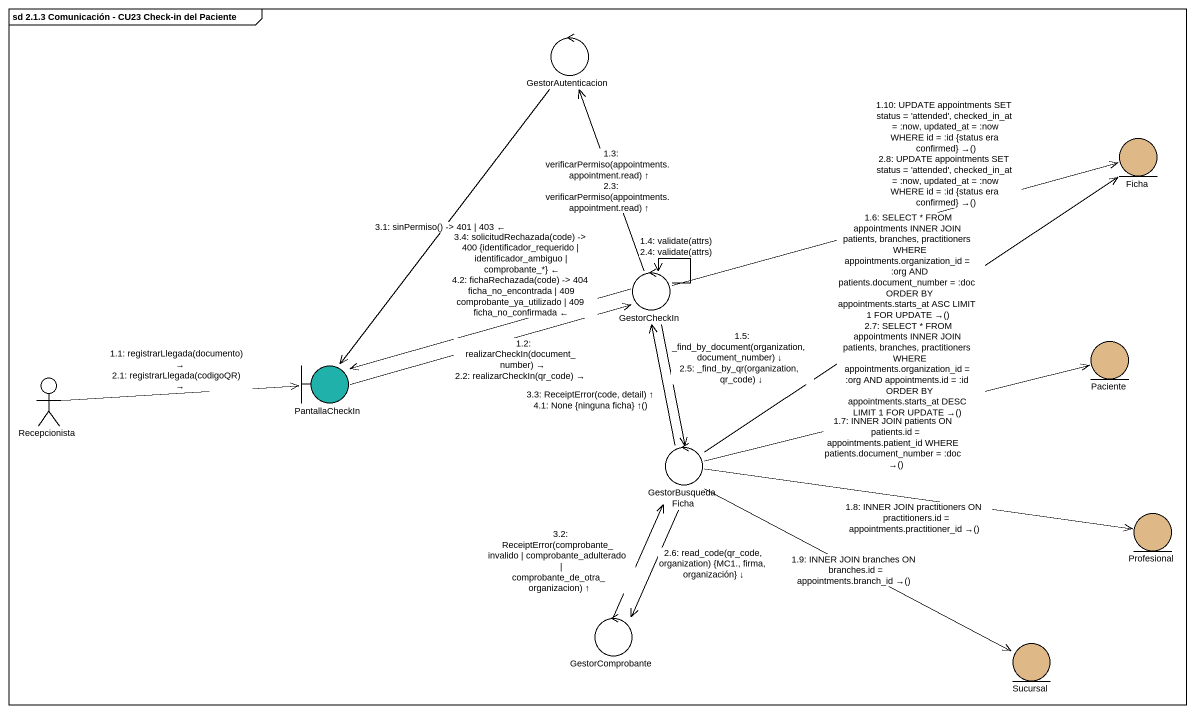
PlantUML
@startuml
mainframe sd 2.1.3 Comunicación - CU23 Check-in del Paciente
control GestorAutenticacion
entity Ficha #DEB887
control GestorCheckIn
entity Paciente #DEB887
actor Recepcionista
boundary PantallaCheckIn #20B2AA
control GestorBusquedaFicha
entity Profesional #DEB887
control GestorComprobante
entity Sucursal #DEB887
Recepcionista -right-> PantallaCheckIn : 1.1: registrarLlegada(documento) →\n2.1: registrarLlegada(codigoQR) →
PantallaCheckIn -right-> GestorCheckIn : 1.2: realizarCheckIn(document_number) →\n2.2: realizarCheckIn(qr_code) →
GestorCheckIn -up-> GestorAutenticacion : 1.3: verificarPermiso(appointments.appointment.read) ↑\n2.3: verificarPermiso(appointments.appointment.read) ↑
GestorCheckIn --> GestorCheckIn : 1.4: validate(attrs)\n2.4: validate(attrs)
GestorCheckIn --> GestorBusquedaFicha : 1.5: _find_by_document(organization, document_number) ↓\n2.5: _find_by_qr(organization, qr_code) ↓
GestorBusquedaFicha -up-> Ficha : 1.6: SELECT * FROM appointments INNER JOIN patients, branches, practitioners WHERE appointments.organization_id = :org AND patients.document_number = :doc ORDER BY appointments.starts_at ASC LIMIT 1 FOR UPDATE →()\n2.7: SELECT * FROM appointments INNER JOIN patients, branches, practitioners WHERE appointments.organization_id = :org AND appointments.id = :id ORDER BY appointments.starts_at DESC LIMIT 1 FOR UPDATE →()
GestorBusquedaFicha -right-> Paciente : 1.7: INNER JOIN patients ON patients.id = appointments.patient_id WHERE patients.document_number = :doc →()
GestorBusquedaFicha -right-> Profesional : 1.8: INNER JOIN practitioners ON practitioners.id = appointments.practitioner_id →()
GestorBusquedaFicha -right-> Sucursal : 1.9: INNER JOIN branches ON branches.id = appointments.branch_id →()
GestorCheckIn -right-> Ficha : 1.10: UPDATE appointments SET status = 'attended', checked_in_at = :now, updated_at = :now WHERE id = :id {status era confirmed} →()\n2.8: UPDATE appointments SET status = 'attended', checked_in_at = :now, updated_at = :now WHERE id = :id {status era confirmed} →()
GestorBusquedaFicha --> GestorComprobante : 2.6: read_code(qr_code, organization) {MC1., firma, organización} ↓
GestorAutenticacion --> PantallaCheckIn : 3.1: sinPermiso() -> 401 | 403 ←
GestorComprobante -up-> GestorBusquedaFicha : 3.2: ReceiptError(comprobante_invalido | comprobante_adulterado | comprobante_de_otra_organizacion) ↑
GestorBusquedaFicha -up-> GestorCheckIn : 3.3: ReceiptError(code, detail) ↑\n4.1: None {ninguna ficha} ↑()
GestorCheckIn -left-> PantallaCheckIn : 3.4: solicitudRechazada(code) -> 400 {identificador_requerido | identificador_ambiguo | comprobante_*} ←\n4.2: fichaRechazada(code) -> 404 ficha_no_encontrada | 409 comprobante_ya_utilizado | 409 ficha_no_confirmada ←
@enduml
